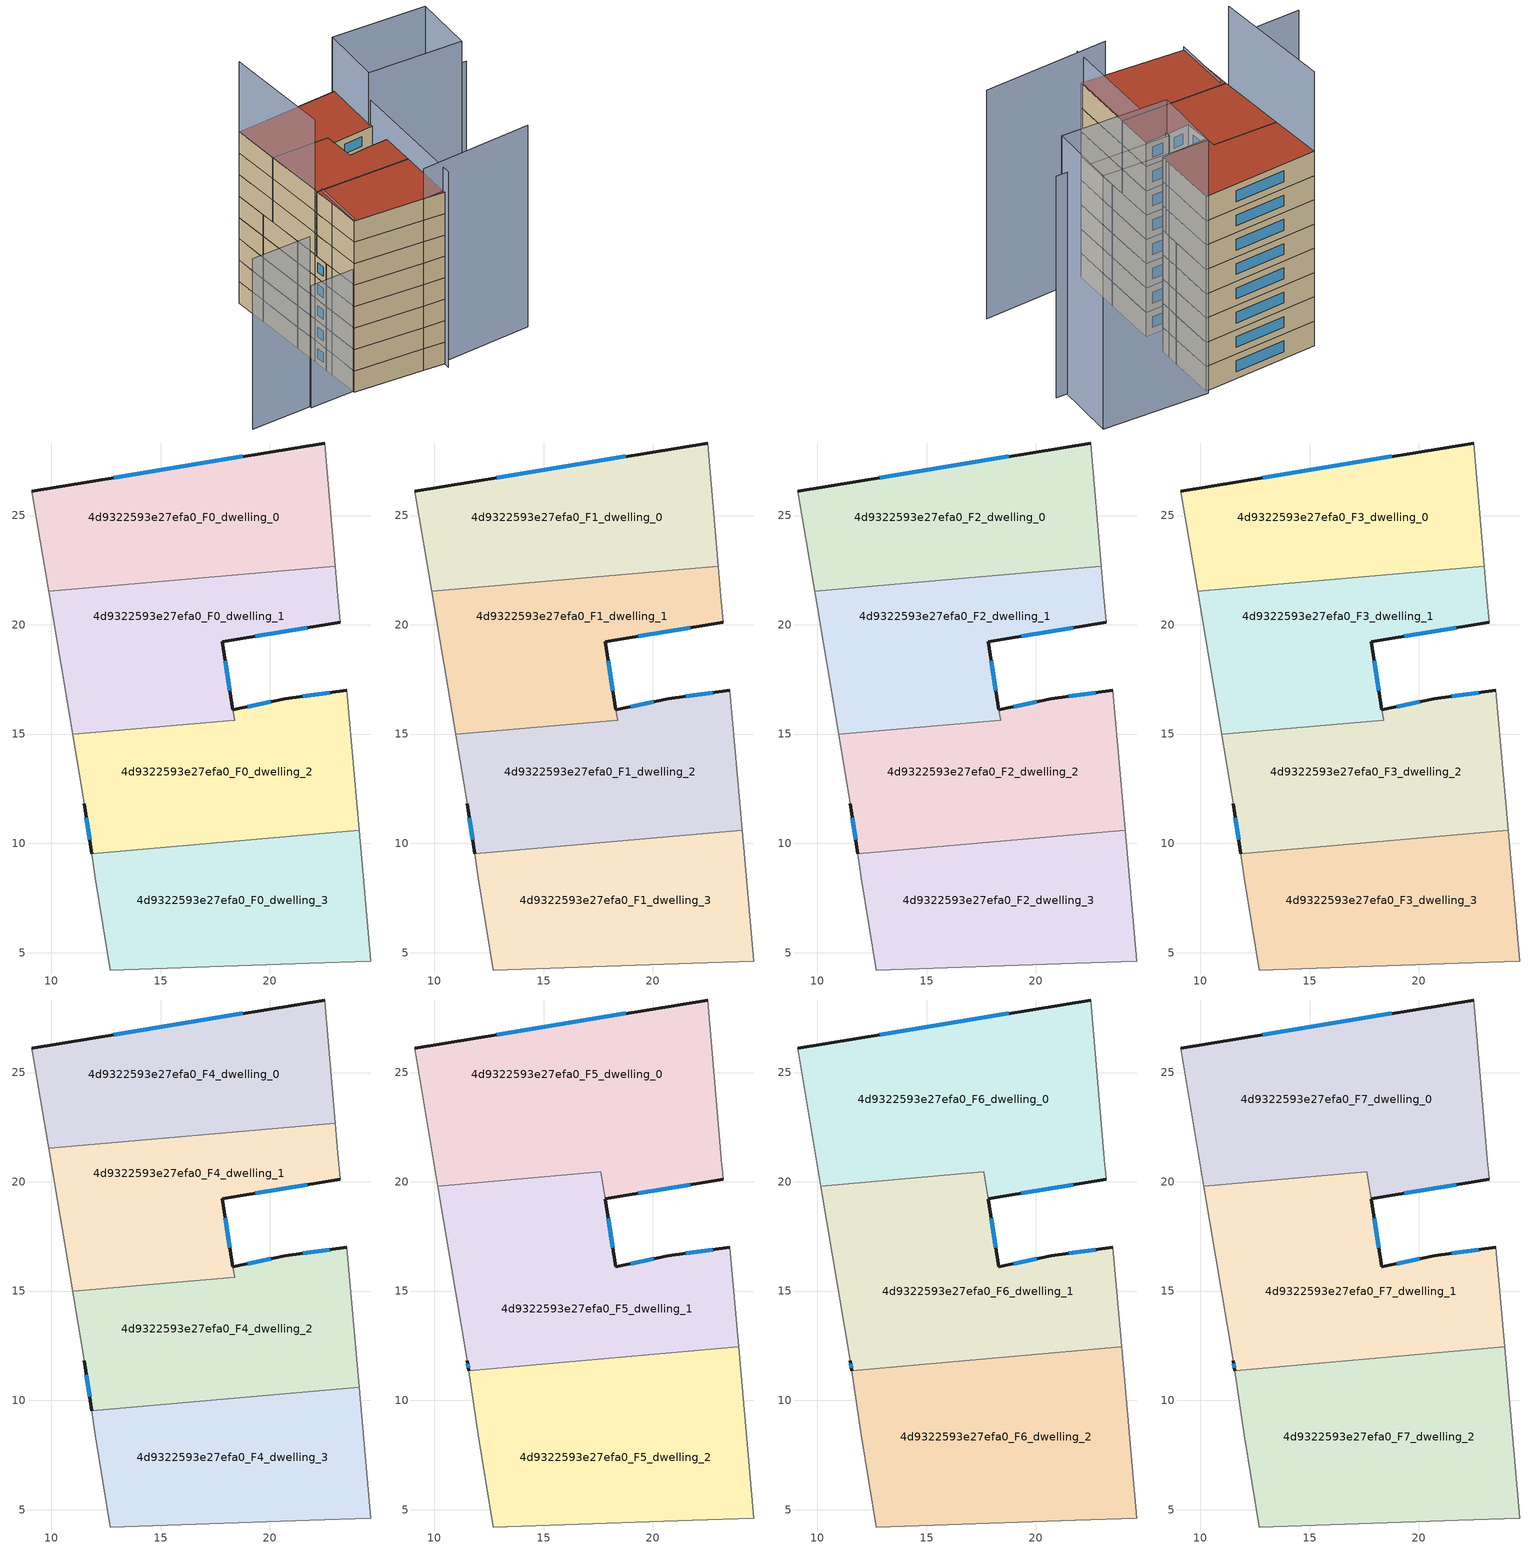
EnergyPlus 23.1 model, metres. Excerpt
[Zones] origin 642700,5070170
4d9322593e27efa0_F0_dwelling_0
 floor ground (EU_floor_Construction): 22.52,28.32 23,22.69 9.88,21.53 9.11,26.12 z0
 wall outside (EU_wall_Construction): 22.52,28.32 9.11,26.12 z0:3
 wall adiabatic (EU_wall_Construction): 9.11,26.12 9.88,21.53 / 23,22.69 22.52,28.32 z0:3
 wall to 4d9322593e27efa0_F0_dwelling_1 (EU_wall_Construction): 9.88,21.53 23,22.69 z0:3
 window (EU_Window_Construction): 18.76,27.7 12.87,26.74 z0.84:2.16
4d9322593e27efa0_F0_dwelling_1
 floor ground (EU_floor_Construction): 23,22.69 23.12,21.31 23.22,20.11 17.81,19.21 18.39,15.64 10.97,14.98 9.88,21.53 z0
 wall outside (EU_wall_Construction): 18.31,16.12 17.81,19.21 23.22,20.11 z0:3
 wall adiabatic (EU_wall_Construction): 9.88,21.53 10.97,14.98 / 23.22,20.11 23.12,21.31 23,22.69 z0:3
 wall to 4d9322593e27efa0_F0_dwelling_2 (EU_wall_Construction): 10.97,14.98 18.39,15.64 18.31,16.11 z0:3
 window (EU_Window_Construction): 19.33,19.46 21.7,19.86 / 18.17,16.98 17.95,18.35 z0.84:2.16
4d9322593e27efa0_F0_dwelling_2
 floor ground (EU_floor_Construction): 23.52,17.01 24.08,10.6 11.84,9.51 11.51,11.81 10.97,14.98 18.39,15.64 18.31,16.11 20.71,16.61 z0
 wall outside (EU_wall_Construction): 23.52,17.01 20.71,16.61 18.31,16.11 / 11.51,11.81 11.84,9.51 z0:3
 wall adiabatic (EU_wall_Construction): 24.08,10.6 23.52,17.01 / 10.97,14.98 11.51,11.81 z0:3
 wall to 4d9322593e27efa0_F0_dwelling_3 (EU_wall_Construction): 11.84,9.51 24.08,10.6 z0:3
 window (EU_Window_Construction): 20.04,16.47 18.99,16.25 / 22.73,16.9 21.5,16.72 / 11.6,11.17 11.75,10.16 z0.84:2.16
4d9322593e27efa0_F0_dwelling_3
 floor ground (EU_floor_Construction): 24.08,10.6 24.61,4.6 21.81,4.5 12.71,4.2 12.01,8.41 11.84,9.51 z0
 wall adiabatic (EU_wall_Construction): 11.84,9.51 12.01,8.41 12.71,4.2 21.81,4.5 24.61,4.6 24.08,10.6 z0:3
4d9322593e27efa0_F1_dwelling_0
 floor to 4d9322593e27efa0_F0_dwelling_0 (EU_floor_Construction): 22.52,28.32 23,22.69 9.88,21.53 9.11,26.12 z3
 wall outside (EU_wall_Construction): 22.52,28.32 9.11,26.12 z3:6
 wall adiabatic (EU_wall_Construction): 9.11,26.12 9.88,21.53 / 23,22.69 22.52,28.32 z3:6
 wall to 4d9322593e27efa0_F1_dwelling_1 (EU_wall_Construction): 9.88,21.53 23,22.69 z3:6
 window (EU_Window_Construction): 18.76,27.7 12.87,26.74 z3.84:5.16
4d9322593e27efa0_F1_dwelling_1
 floor to 4d9322593e27efa0_F0_dwelling_1 (EU_floor_Construction): 23,22.69 23.12,21.31 23.22,20.11 17.81,19.21 18.39,15.64 10.97,14.98 9.88,21.53 z3
 wall outside (EU_wall_Construction): 18.31,16.12 17.81,19.21 23.22,20.11 z3:6
 wall adiabatic (EU_wall_Construction): 9.88,21.53 10.97,14.98 / 23.22,20.11 23.12,21.31 23,22.69 z3:6
 wall to 4d9322593e27efa0_F1_dwelling_2 (EU_wall_Construction): 10.97,14.98 18.39,15.64 18.31,16.11 z3:6
 window (EU_Window_Construction): 19.33,19.46 21.7,19.86 / 18.17,16.98 17.95,18.35 z3.84:5.16
4d9322593e27efa0_F1_dwelling_2
 floor to 4d9322593e27efa0_F0_dwelling_2 (EU_floor_Construction): 23.52,17.01 24.08,10.6 11.84,9.51 11.51,11.81 10.97,14.98 18.38,15.64 18.31,16.11 20.71,16.61 z3
 wall outside (EU_wall_Construction): 23.52,17.01 20.71,16.61 18.31,16.11 / 11.51,11.81 11.84,9.51 z3:6
 wall adiabatic (EU_wall_Construction): 24.08,10.6 23.52,17.01 / 10.97,14.98 11.51,11.81 z3:6
 wall to 4d9322593e27efa0_F1_dwelling_3 (EU_wall_Construction): 11.84,9.51 24.08,10.6 z3:6
 window (EU_Window_Construction): 20.04,16.47 18.99,16.25 / 22.73,16.9 21.5,16.72 / 11.6,11.17 11.75,10.16 z3.84:5.16
4d9322593e27efa0_F1_dwelling_3
 floor to 4d9322593e27efa0_F0_dwelling_3 (EU_floor_Construction): 24.08,10.6 24.61,4.6 21.81,4.5 12.71,4.2 12.01,8.41 11.84,9.51 z3
 wall adiabatic (EU_wall_Construction): 11.84,9.51 12.01,8.41 12.71,4.2 21.81,4.5 24.61,4.6 24.08,10.6 z3:6
4d9322593e27efa0_F2_dwelling_0
 floor to 4d9322593e27efa0_F1_dwelling_0 (EU_floor_Construction): 22.52,28.32 23,22.69 9.88,21.53 9.11,26.12 z6
 wall outside (EU_wall_Construction): 22.52,28.32 9.11,26.12 z6:9
 wall adiabatic (EU_wall_Construction): 9.11,26.12 9.88,21.53 / 23,22.69 22.52,28.32 z6:9
 wall to 4d9322593e27efa0_F2_dwelling_1 (EU_wall_Construction): 9.88,21.53 23,22.69 z6:9
 window (EU_Window_Construction): 18.76,27.7 12.87,26.74 z6.84:8.16
4d9322593e27efa0_F2_dwelling_1
 floor to 4d9322593e27efa0_F1_dwelling_1 (EU_floor_Construction): 23,22.69 23.12,21.31 23.22,20.11 17.81,19.21 18.39,15.64 10.97,14.98 9.88,21.53 z6
 wall outside (EU_wall_Construction): 18.31,16.12 17.81,19.21 23.22,20.11 z6:9
 wall adiabatic (EU_wall_Construction): 9.88,21.53 10.97,14.98 / 23.22,20.11 23.12,21.31 23,22.69 z6:9
 wall to 4d9322593e27efa0_F2_dwelling_2 (EU_wall_Construction): 10.97,14.98 18.39,15.64 18.31,16.11 z6:9
 window (EU_Window_Construction): 19.33,19.46 21.7,19.86 / 18.17,16.98 17.95,18.35 z6.84:8.16
4d9322593e27efa0_F2_dwelling_2
 floor to 4d9322593e27efa0_F1_dwelling_2 (EU_floor_Construction): 23.52,17.01 24.08,10.6 11.84,9.51 11.51,11.81 10.97,14.98 18.38,15.64 18.31,16.11 20.71,16.61 z6
 wall outside (EU_wall_Construction): 23.52,17.01 20.71,16.61 18.31,16.11 / 11.51,11.81 11.84,9.51 z6:9
 wall adiabatic (EU_wall_Construction): 24.08,10.6 23.52,17.01 / 10.97,14.98 11.51,11.81 z6:9
 wall to 4d9322593e27efa0_F2_dwelling_3 (EU_wall_Construction): 11.84,9.51 24.08,10.6 z6:9
 window (EU_Window_Construction): 20.04,16.47 18.99,16.25 / 22.73,16.9 21.5,16.72 / 11.6,11.17 11.75,10.16 z6.84:8.16
4d9322593e27efa0_F2_dwelling_3
 floor to 4d9322593e27efa0_F1_dwelling_3 (EU_floor_Construction): 24.08,10.6 24.61,4.6 21.81,4.5 12.71,4.2 12.01,8.41 11.84,9.51 z6
 wall adiabatic (EU_wall_Construction): 11.84,9.51 12.01,8.41 12.71,4.2 21.81,4.5 24.61,4.6 24.08,10.6 z6:9
4d9322593e27efa0_F3_dwelling_0
 floor to 4d9322593e27efa0_F2_dwelling_0 (EU_floor_Construction): 22.52,28.32 23,22.69 9.88,21.53 9.11,26.12 z9
 wall outside (EU_wall_Construction): 22.52,28.32 9.11,26.12 z9:12
 wall adiabatic (EU_wall_Construction): 9.11,26.12 9.88,21.53 / 23,22.69 22.52,28.32 z9:12
 wall to 4d9322593e27efa0_F3_dwelling_1 (EU_wall_Construction): 9.88,21.53 23,22.69 z9:12
 window (EU_Window_Construction): 18.76,27.7 12.87,26.74 z9.84:11.16
4d9322593e27efa0_F3_dwelling_1
 floor to 4d9322593e27efa0_F2_dwelling_1 (EU_floor_Construction): 23,22.69 23.12,21.31 23.22,20.11 17.81,19.21 18.39,15.64 10.97,14.98 9.88,21.53 z9
 wall outside (EU_wall_Construction): 18.31,16.12 17.81,19.21 23.22,20.11 z9:12
 wall adiabatic (EU_wall_Construction): 9.88,21.53 10.97,14.98 / 23.22,20.11 23.12,21.31 23,22.69 z9:12
 wall to 4d9322593e27efa0_F3_dwelling_2 (EU_wall_Construction): 10.97,14.98 18.39,15.64 18.31,16.11 z9:12
 window (EU_Window_Construction): 19.33,19.46 21.7,19.86 / 18.17,16.98 17.95,18.35 z9.84:11.16
4d9322593e27efa0_F3_dwelling_2
 floor to 4d9322593e27efa0_F2_dwelling_2 (EU_floor_Construction): 23.52,17.01 24.08,10.6 11.84,9.51 11.51,11.81 10.97,14.98 18.38,15.64 18.31,16.11 20.71,16.61 z9
 wall outside (EU_wall_Construction): 23.52,17.01 20.71,16.61 18.31,16.11 / 11.51,11.81 11.84,9.51 z9:12
 wall adiabatic (EU_wall_Construction): 24.08,10.6 23.52,17.01 / 10.97,14.98 11.51,11.81 z9:12
 wall to 4d9322593e27efa0_F3_dwelling_3 (EU_wall_Construction): 11.84,9.51 24.08,10.6 z9:12
 window (EU_Window_Construction): 20.04,16.47 18.99,16.25 / 22.73,16.9 21.5,16.72 / 11.6,11.17 11.75,10.16 z9.84:11.16
4d9322593e27efa0_F3_dwelling_3
 floor to 4d9322593e27efa0_F2_dwelling_3 (EU_floor_Construction): 24.08,10.6 24.61,4.6 21.81,4.5 12.71,4.2 12.01,8.41 11.84,9.51 z9
 wall adiabatic (EU_wall_Construction): 11.84,9.51 12.01,8.41 12.71,4.2 21.81,4.5 24.61,4.6 24.08,10.6 z9:12
4d9322593e27efa0_F4_dwelling_0
 floor to 4d9322593e27efa0_F3_dwelling_0 (EU_floor_Construction): 22.52,28.32 23,22.69 9.88,21.53 9.11,26.12 z12
 wall outside (EU_wall_Construction): 22.52,28.32 9.11,26.12 z12:15
 wall adiabatic (EU_wall_Construction): 9.11,26.12 9.88,21.53 / 23,22.69 22.52,28.32 z12:15
 wall to 4d9322593e27efa0_F4_dwelling_1 (EU_wall_Construction): 9.88,21.53 23,22.69 z12:15
 window (EU_Window_Construction): 18.76,27.7 12.87,26.74 z12.84:14.16
4d9322593e27efa0_F4_dwelling_1
 floor to 4d9322593e27efa0_F3_dwelling_1 (EU_floor_Construction): 23,22.69 23.12,21.31 23.22,20.11 17.81,19.21 18.39,15.64 10.97,14.98 9.88,21.53 z12
 wall outside (EU_wall_Construction): 18.31,16.12 17.81,19.21 23.22,20.11 z12:15
 wall adiabatic (EU_wall_Construction): 9.88,21.53 10.97,14.98 / 23.22,20.11 23.12,21.31 23,22.69 z12:15
 wall to 4d9322593e27efa0_F4_dwelling_2 (EU_wall_Construction): 10.97,14.98 18.39,15.64 18.31,16.11 z12:15
 window (EU_Window_Construction): 19.33,19.46 21.7,19.86 / 18.17,16.98 17.95,18.35 z12.84:14.16
4d9322593e27efa0_F4_dwelling_2
 floor to 4d9322593e27efa0_F3_dwelling_2 (EU_floor_Construction): 23.52,17.01 24.08,10.6 11.84,9.51 11.51,11.81 10.97,14.98 18.38,15.64 18.31,16.11 20.71,16.61 z12
 wall outside (EU_wall_Construction): 23.52,17.01 20.71,16.61 18.31,16.11 / 11.51,11.81 11.84,9.51 z12:15
 wall adiabatic (EU_wall_Construction): 24.08,10.6 23.52,17.01 / 10.97,14.98 11.51,11.81 z12:15
 wall to 4d9322593e27efa0_F4_dwelling_3 (EU_wall_Construction): 11.84,9.51 24.08,10.6 z12:15
 window (EU_Window_Construction): 20.04,16.47 18.99,16.25 / 22.73,16.9 21.5,16.72 / 11.6,11.17 11.75,10.16 z12.84:14.16
4d9322593e27efa0_F4_dwelling_3
 floor to 4d9322593e27efa0_F3_dwelling_3 (EU_floor_Construction): 24.08,10.6 24.61,4.6 21.81,4.5 12.71,4.2 12.01,8.41 11.84,9.51 z12
 wall adiabatic (EU_wall_Construction): 11.84,9.51 12.01,8.41 12.71,4.2 21.81,4.5 24.61,4.6 24.08,10.6 z12:15
4d9322593e27efa0_F5_dwelling_0
 floor to 4d9322593e27efa0_F4_dwelling_0 (EU_floor_Construction): 22.52,28.32 23,22.69 9.88,21.53 9.11,26.12 z15
 floor to 4d9322593e27efa0_F4_dwelling_1 (EU_floor_Construction): 23,22.69 23.12,21.31 23.17,20.67 23.17,20.63 23.22,20.11 17.81,19.21 17.61,20.45 10.17,19.8 9.88,21.53 z15
 wall outside (EU_wall_Construction): 22.52,28.32 9.11,26.12 / 17.81,19.21 23.22,20.11 z15:18
 wall adiabatic (EU_wall_Construction): 9.11,26.12 10.17,19.8 / 23.22,20.11 23.18,20.63 23.17,20.76 23.12,21.31 22.52,28.32 z15:18
 wall to 4d9322593e27efa0_F5_dwelling_1 (EU_wall_Construction): 10.17,19.8 17.61,20.45 17.81,19.21 z15:18
 window (EU_Window_Construction): 18.76,27.7 12.87,26.74 / 19.33,19.46 21.7,19.86 z15.84:17.16
4d9322593e27efa0_F5_dwelling_1
 floor to 4d9322593e27efa0_F4_dwelling_1 (EU_floor_Construction): 17.61,20.45 18.39,15.64 10.98,14.98 10.17,19.8 z15
 floor to 4d9322593e27efa0_F4_dwelling_2 (EU_floor_Construction): 23.52,17.01 23.92,12.45 11.57,11.36 11.51,11.81 10.98,14.98 18.39,15.64 18.31,16.11 20.71,16.61 z15
 wall outside (EU_wall_Construction): 11.51,11.81 11.57,11.36 / 23.52,17.01 20.71,16.61 18.31,16.11 17.81,19.21 z15:18
 wall adiabatic (EU_wall_Construction): 10.17,19.8 11.51,11.81 / 23.92,12.45 23.52,17.01 z15:18
 wall to 4d9322593e27efa0_F5_dwelling_2 (EU_wall_Construction): 11.57,11.36 23.92,12.45 z15:18
 window (EU_Window_Construction): 11.53,11.68 11.55,11.49 / 18.17,16.98 17.95,18.34 / 20.04,16.47 18.99,16.25 / 22.73,16.9 21.5,16.72 z15.84:17.16
4d9322593e27efa0_F5_dwelling_2
 floor to 4d9322593e27efa0_F4_dwelling_2 (EU_floor_Construction): 23.92,12.45 24.08,10.6 11.84,9.52 11.57,11.36 z15
 floor to 4d9322593e27efa0_F4_dwelling_3 (EU_floor_Construction): 24.08,10.6 24.61,4.6 21.81,4.5 12.71,4.2 12.01,8.41 11.84,9.52 z15
 wall adiabatic (EU_wall_Construction): 11.57,11.36 12.01,8.41 12.71,4.2 21.81,4.5 24.61,4.6 23.92,12.45 z15:18
4d9322593e27efa0_F6_dwelling_0
 floor to 4d9322593e27efa0_F5_dwelling_0 (EU_floor_Construction): 22.52,28.32 23.12,21.31 23.17,20.76 23.17,20.63 23.22,20.11 17.81,19.21 17.61,20.45 10.17,19.8 9.11,26.12 z18
 wall outside (EU_wall_Construction): 22.52,28.32 9.11,26.12 / 17.81,19.21 23.22,20.11 z18:21
 wall adiabatic (EU_wall_Construction): 9.11,26.12 10.17,19.8 / 23.22,20.11 23.18,20.63 23.17,20.76 23.12,21.31 22.52,28.32 z18:21
 wall to 4d9322593e27efa0_F6_dwelling_1 (EU_wall_Construction): 10.17,19.8 17.61,20.45 17.81,19.21 z18:21
 window (EU_Window_Construction): 18.76,27.7 12.87,26.74 / 19.33,19.46 21.7,19.86 z18.84:20.16
4d9322593e27efa0_F6_dwelling_1
 floor to 4d9322593e27efa0_F5_dwelling_1 (EU_floor_Construction): 23.52,17.01 23.92,12.45 11.57,11.36 11.51,11.81 10.17,19.8 17.61,20.45 18.31,16.11 20.71,16.61 z18
 wall outside (EU_wall_Construction): 11.51,11.81 11.57,11.36 / 23.52,17.01 20.71,16.61 18.31,16.11 17.81,19.21 z18:21
 wall adiabatic (EU_wall_Construction): 10.17,19.8 11.51,11.81 / 23.92,12.45 23.52,17.01 z18:21
 wall to 4d9322593e27efa0_F6_dwelling_2 (EU_wall_Construction): 11.57,11.36 23.92,12.45 z18:21
 window (EU_Window_Construction): 11.53,11.68 11.55,11.49 / 18.17,16.98 17.95,18.34 / 20.04,16.47 18.99,16.25 / 22.73,16.9 21.5,16.72 z18.84:20.16
4d9322593e27efa0_F6_dwelling_2
 floor to 4d9322593e27efa0_F5_dwelling_2 (EU_floor_Construction): 23.92,12.45 24.61,4.6 21.81,4.5 12.71,4.2 12.01,8.41 11.57,11.36 z18
 wall adiabatic (EU_wall_Construction): 11.57,11.36 12.01,8.41 12.71,4.2 21.81,4.5 24.61,4.6 23.92,12.45 z18:21
4d9322593e27efa0_F7_dwelling_0
 floor to 4d9322593e27efa0_F6_dwelling_0 (EU_floor_Construction): 22.52,28.32 23.12,21.31 23.17,20.76 23.17,20.63 23.22,20.11 17.81,19.21 17.61,20.45 10.17,19.8 9.11,26.12 z21
 wall outside (EU_wall_Construction): 22.52,28.32 9.11,26.12 / 17.81,19.21 23.22,20.11 z21:24
 wall adiabatic (EU_wall_Construction): 9.11,26.12 10.17,19.8 / 23.22,20.11 23.18,20.63 23.17,20.76 23.12,21.31 22.52,28.32 z21:24
 wall to 4d9322593e27efa0_F7_dwelling_1 (EU_wall_Construction): 10.17,19.8 17.61,20.45 17.81,19.21 z21:24
 window (EU_Window_Construction): 18.76,27.7 12.87,26.74 / 19.33,19.46 21.7,19.86 z21.84:23.16
 roof outside (EU_roof_Construction): 23.22,20.11 23.18,20.63 23.17,20.76 23.12,21.31 22.52,28.32 9.11,26.12 10.17,19.8 17.61,20.45 17.81,19.21 z24
4d9322593e27efa0_F7_dwelling_1
 floor to 4d9322593e27efa0_F6_dwelling_1 (EU_floor_Construction): 23.52,17.01 23.92,12.45 11.57,11.36 11.51,11.81 10.17,19.8 17.61,20.45 18.31,16.11 20.71,16.61 z21
 wall outside (EU_wall_Construction): 11.51,11.81 11.57,11.36 / 23.52,17.01 20.71,16.61 18.31,16.11 17.81,19.21 z21:24
 wall adiabatic (EU_wall_Construction): 10.17,19.8 11.51,11.81 / 23.92,12.45 23.52,17.01 z21:24
 wall to 4d9322593e27efa0_F7_dwelling_2 (EU_wall_Construction): 11.57,11.36 23.92,12.45 z21:24
 window (EU_Window_Construction): 11.53,11.68 11.55,11.49 / 18.17,16.98 17.95,18.34 / 20.04,16.47 18.99,16.25 / 22.73,16.9 21.5,16.72 z21.84:23.16
 roof outside (EU_roof_Construction): 23.92,12.45 23.52,17.01 20.71,16.61 18.31,16.11 17.61,20.45 10.17,19.8 11.51,11.81 11.57,11.36 z24
4d9322593e27efa0_F7_dwelling_2
 floor to 4d9322593e27efa0_F6_dwelling_2 (EU_floor_Construction): 23.92,12.45 24.61,4.6 21.81,4.5 12.71,4.2 12.01,8.41 11.57,11.36 z21
 wall adiabatic (EU_wall_Construction): 11.57,11.36 12.01,8.41 12.71,4.2 21.81,4.5 24.61,4.6 23.92,12.45 z21:24
 roof outside (EU_roof_Construction): 24.61,4.6 23.92,12.45 11.57,11.36 12.01,8.41 12.71,4.2 21.81,4.5 z24
shading: 21.81,4.5 36.42,6.81 z0:28.2; -1,3.01 6.86,4.01 z0:23.8; 6.9,3.71 22.08,5.63 z0:17.1; 12.1,11.11 12.71,4.2 z0:24.4; 24.61,3.76 23.12,21.31 / 23.12,21.31 36.53,22.46 z0:27.4; 9.11,26.12 11.51,11.81 z0:33.8; 34.83,29.52 35.33,21.31 / 35.33,21.31 22.99,20.56 / 22.99,20.56 22.49,28.77 / 22.49,28.77 34.83,29.52 z0:31.3
[Building]
EU S2 Campaign: North Axis=0; Terrain=City; Solar Distribution=FullExterior
[Site:Location]
Lyon-Bron: Latitude=45.75; Longitude=5; Time Zone=1; Elevation=198
[SizingPeriod:WeatherFileDays]
AnnualSizingPeriod: Begin Month=1; Begin Day of Month=1; End Month=12; End Day of Month=31; Day of Week for Start Day=Monday; Use Weather File Daylight Saving Period=No; Use Weather File Rain and Snow Indicators=No
[MATERIAL]
EU_InternalMass_Material: Roughness=MediumRough; Thickness=0.1; Conductivity=1; Density=1800; Specific Heat=900; Thermal Absorptance=0.9; Solar Absorptance=0.7; Visible Absorptance=0.7
[MATERIAL:NOMASS] Roughness=MediumRough; Thermal Absorptance=0.9; Solar Absorptance=0.7; Visible Absorptance=0.7
Name | Thermal Resistance
EU_wall_NoMass | 0.776494
EU_roof_NoMass | 0.486893
EU_floor_NoMass | 0.421597
[WINDOWMATERIAL:SIMPLEGLAZINGSYSTEM]
EU_Window_SimpleGlazing: UFactor=4.24961; Solar Heat Gain Coefficient=0.83; Visible Transmittance=0.83
[CONSTRUCTION]
EU_wall_Construction: EU_wall_NoMass
EU_roof_Construction: EU_roof_NoMass
EU_floor_Construction: EU_floor_NoMass
EU_InternalMass_Construction: EU_InternalMass_Material
EU_Window_Construction: EU_Window_SimpleGlazing
[ZONE] Type=1; Multiplier=1; Ceiling Height=autocalculate; Floor Area=autocalculate; Part of Total Floor Area=Yes
Name | Volume
4d9322593e27efa0_F0_dwelling_0; 4d9322593e27efa0_F1_dwelling_0; 4d9322593e27efa0_F2_dwelling_0; 4d9322593e27efa0_F3_dwelling_0; 4d9322593e27efa0_F4_dwelling_0 | 206.574
4d9322593e27efa0_F5_dwelling_0 | 292.709
4d9322593e27efa0_F6_dwelling_0; 4d9322593e27efa0_F7_dwelling_0 | 292.718
4d9322593e27efa0_F0_dwelling_1; 4d9322593e27efa0_F1_dwelling_1; 4d9322593e27efa0_F2_dwelling_1; 4d9322593e27efa0_F3_dwelling_1; 4d9322593e27efa0_F4_dwelling_1 | 194.974
4d9322593e27efa0_F5_dwelling_1 | 258.168
4d9322593e27efa0_F6_dwelling_1; 4d9322593e27efa0_F7_dwelling_1 | 258.173
4d9322593e27efa0_F0_dwelling_2; 4d9322593e27efa0_F1_dwelling_2; 4d9322593e27efa0_F2_dwelling_2; 4d9322593e27efa0_F3_dwelling_2; 4d9322593e27efa0_F4_dwelling_2 | 218.226
4d9322593e27efa0_F5_dwelling_2 | 275.462
4d9322593e27efa0_F6_dwelling_2; 4d9322593e27efa0_F7_dwelling_2 | 275.463
4d9322593e27efa0_F0_dwelling_3 | 206.575
4d9322593e27efa0_F1_dwelling_3; 4d9322593e27efa0_F2_dwelling_3; 4d9322593e27efa0_F3_dwelling_3; 4d9322593e27efa0_F4_dwelling_3 | 206.577
[INTERNALMASS] Construction=EU_InternalMass_Construction
Name | Zone or ZoneList | Surface Area
4d9322593e27efa0_F0_dwelling_0_EU_InternalMass | 4d9322593e27efa0_F0_dwelling_0 | 68.8582
4d9322593e27efa0_F0_dwelling_1_EU_InternalMass | 4d9322593e27efa0_F0_dwelling_1 | 64.9937
4d9322593e27efa0_F0_dwelling_2_EU_InternalMass | 4d9322593e27efa0_F0_dwelling_2 | 72.7429
4d9322593e27efa0_F0_dwelling_3_EU_InternalMass | 4d9322593e27efa0_F0_dwelling_3 | 68.8587
4d9322593e27efa0_F1_dwelling_0_EU_InternalMass | 4d9322593e27efa0_F1_dwelling_0 | 68.8582
4d9322593e27efa0_F1_dwelling_1_EU_InternalMass | 4d9322593e27efa0_F1_dwelling_1 | 64.9937
4d9322593e27efa0_F1_dwelling_2_EU_InternalMass | 4d9322593e27efa0_F1_dwelling_2 | 72.7429
4d9322593e27efa0_F1_dwelling_3_EU_InternalMass | 4d9322593e27efa0_F1_dwelling_3 | 68.8587
4d9322593e27efa0_F2_dwelling_0_EU_InternalMass | 4d9322593e27efa0_F2_dwelling_0 | 68.8582
4d9322593e27efa0_F2_dwelling_1_EU_InternalMass | 4d9322593e27efa0_F2_dwelling_1 | 64.9937
4d9322593e27efa0_F2_dwelling_2_EU_InternalMass | 4d9322593e27efa0_F2_dwelling_2 | 72.7429
4d9322593e27efa0_F2_dwelling_3_EU_InternalMass | 4d9322593e27efa0_F2_dwelling_3 | 68.8587
4d9322593e27efa0_F3_dwelling_0_EU_InternalMass | 4d9322593e27efa0_F3_dwelling_0 | 68.8582
4d9322593e27efa0_F3_dwelling_1_EU_InternalMass | 4d9322593e27efa0_F3_dwelling_1 | 64.9937
4d9322593e27efa0_F3_dwelling_2_EU_InternalMass | 4d9322593e27efa0_F3_dwelling_2 | 72.7429
4d9322593e27efa0_F3_dwelling_3_EU_InternalMass | 4d9322593e27efa0_F3_dwelling_3 | 68.8587
4d9322593e27efa0_F4_dwelling_0_EU_InternalMass | 4d9322593e27efa0_F4_dwelling_0 | 68.8582
4d9322593e27efa0_F4_dwelling_1_EU_InternalMass | 4d9322593e27efa0_F4_dwelling_1 | 64.9937
4d9322593e27efa0_F4_dwelling_2_EU_InternalMass | 4d9322593e27efa0_F4_dwelling_2 | 72.7429
4d9322593e27efa0_F4_dwelling_3_EU_InternalMass | 4d9322593e27efa0_F4_dwelling_3 | 68.8587
4d9322593e27efa0_F5_dwelling_0_EU_InternalMass | 4d9322593e27efa0_F5_dwelling_0 | 97.5728
4d9322593e27efa0_F5_dwelling_1_EU_InternalMass | 4d9322593e27efa0_F5_dwelling_1 | 86.0595
4d9322593e27efa0_F5_dwelling_2_EU_InternalMass | 4d9322593e27efa0_F5_dwelling_2 | 91.8206
4d9322593e27efa0_F6_dwelling_0_EU_InternalMass | 4d9322593e27efa0_F6_dwelling_0 | 97.5728
4d9322593e27efa0_F6_dwelling_1_EU_InternalMass | 4d9322593e27efa0_F6_dwelling_1 | 86.0595
4d9322593e27efa0_F6_dwelling_2_EU_InternalMass | 4d9322593e27efa0_F6_dwelling_2 | 91.8206
4d9322593e27efa0_F7_dwelling_0_EU_InternalMass | 4d9322593e27efa0_F7_dwelling_0 | 97.5728
4d9322593e27efa0_F7_dwelling_1_EU_InternalMass | 4d9322593e27efa0_F7_dwelling_1 | 86.0595
4d9322593e27efa0_F7_dwelling_2_EU_InternalMass | 4d9322593e27efa0_F7_dwelling_2 | 91.8206
[OTHEREQUIPMENT] Fuel Type=Electricity; Design Level Calculation Method=Watts/Area; Power per Zone Floor Area=1; Fraction Latent=0; Fraction Radiant=0; Fraction Lost=0; Carbon Dioxide Generation Rate=0; EndUse Subcategory=EU_Step8_InternalGains
Name | Zone or ZoneList or Space or SpaceList | Schedule
EU_Step8_InternalGain_4d9322593e27efa0_F0_dwelling_0_f000 | 4d9322593e27efa0_F0_dwelling_0 | EU_Step8_GainSchedule_4d9322593e27efa0_F0_dwelling_0_f000
EU_Step8_InternalGain_4d9322593e27efa0_F0_dwelling_1_f000 | 4d9322593e27efa0_F0_dwelling_1 | EU_Step8_GainSchedule_4d9322593e27efa0_F0_dwelling_1_f000
EU_Step8_InternalGain_4d9322593e27efa0_F0_dwelling_2_f000 | 4d9322593e27efa0_F0_dwelling_2 | EU_Step8_GainSchedule_4d9322593e27efa0_F0_dwelling_2_f000
EU_Step8_InternalGain_4d9322593e27efa0_F0_dwelling_3_f000 | 4d9322593e27efa0_F0_dwelling_3 | EU_Step8_GainSchedule_4d9322593e27efa0_F0_dwelling_3_f000
EU_Step8_InternalGain_4d9322593e27efa0_F1_dwelling_0_f000 | 4d9322593e27efa0_F1_dwelling_0 | EU_Step8_GainSchedule_4d9322593e27efa0_F1_dwelling_0_f000
EU_Step8_InternalGain_4d9322593e27efa0_F1_dwelling_1_f000 | 4d9322593e27efa0_F1_dwelling_1 | EU_Step8_GainSchedule_4d9322593e27efa0_F1_dwelling_1_f000
EU_Step8_InternalGain_4d9322593e27efa0_F1_dwelling_2_f000 | 4d9322593e27efa0_F1_dwelling_2 | EU_Step8_GainSchedule_4d9322593e27efa0_F1_dwelling_2_f000
EU_Step8_InternalGain_4d9322593e27efa0_F1_dwelling_3_f000 | 4d9322593e27efa0_F1_dwelling_3 | EU_Step8_GainSchedule_4d9322593e27efa0_F1_dwelling_3_f000
EU_Step8_InternalGain_4d9322593e27efa0_F2_dwelling_0_f000 | 4d9322593e27efa0_F2_dwelling_0 | EU_Step8_GainSchedule_4d9322593e27efa0_F2_dwelling_0_f000
EU_Step8_InternalGain_4d9322593e27efa0_F2_dwelling_1_f000 | 4d9322593e27efa0_F2_dwelling_1 | EU_Step8_GainSchedule_4d9322593e27efa0_F2_dwelling_1_f000
EU_Step8_InternalGain_4d9322593e27efa0_F2_dwelling_2_f000 | 4d9322593e27efa0_F2_dwelling_2 | EU_Step8_GainSchedule_4d9322593e27efa0_F2_dwelling_2_f000
EU_Step8_InternalGain_4d9322593e27efa0_F2_dwelling_3_f000 | 4d9322593e27efa0_F2_dwelling_3 | EU_Step8_GainSchedule_4d9322593e27efa0_F2_dwelling_3_f000
EU_Step8_InternalGain_4d9322593e27efa0_F3_dwelling_0_f000 | 4d9322593e27efa0_F3_dwelling_0 | EU_Step8_GainSchedule_4d9322593e27efa0_F3_dwelling_0_f000
EU_Step8_InternalGain_4d9322593e27efa0_F3_dwelling_1_f000 | 4d9322593e27efa0_F3_dwelling_1 | EU_Step8_GainSchedule_4d9322593e27efa0_F3_dwelling_1_f000
EU_Step8_InternalGain_4d9322593e27efa0_F3_dwelling_2_f000 | 4d9322593e27efa0_F3_dwelling_2 | EU_Step8_GainSchedule_4d9322593e27efa0_F3_dwelling_2_f000
EU_Step8_InternalGain_4d9322593e27efa0_F3_dwelling_3_f000 | 4d9322593e27efa0_F3_dwelling_3 | EU_Step8_GainSchedule_4d9322593e27efa0_F3_dwelling_3_f000
EU_Step8_InternalGain_4d9322593e27efa0_F4_dwelling_0_f000 | 4d9322593e27efa0_F4_dwelling_0 | EU_Step8_GainSchedule_4d9322593e27efa0_F4_dwelling_0_f000
EU_Step8_InternalGain_4d9322593e27efa0_F4_dwelling_1_f000 | 4d9322593e27efa0_F4_dwelling_1 | EU_Step8_GainSchedule_4d9322593e27efa0_F4_dwelling_1_f000
EU_Step8_InternalGain_4d9322593e27efa0_F4_dwelling_2_f000 | 4d9322593e27efa0_F4_dwelling_2 | EU_Step8_GainSchedule_4d9322593e27efa0_F4_dwelling_2_f000
EU_Step8_InternalGain_4d9322593e27efa0_F4_dwelling_3_f000 | 4d9322593e27efa0_F4_dwelling_3 | EU_Step8_GainSchedule_4d9322593e27efa0_F4_dwelling_3_f000
EU_Step8_InternalGain_4d9322593e27efa0_F5_dwelling_0_f000 | 4d9322593e27efa0_F5_dwelling_0 | EU_Step8_GainSchedule_4d9322593e27efa0_F5_dwelling_0_f000
EU_Step8_InternalGain_4d9322593e27efa0_F5_dwelling_1_f000 | 4d9322593e27efa0_F5_dwelling_1 | EU_Step8_GainSchedule_4d9322593e27efa0_F5_dwelling_1_f000
EU_Step8_InternalGain_4d9322593e27efa0_F5_dwelling_2_f000 | 4d9322593e27efa0_F5_dwelling_2 | EU_Step8_GainSchedule_4d9322593e27efa0_F5_dwelling_2_f000
EU_Step8_InternalGain_4d9322593e27efa0_F6_dwelling_0_f000 | 4d9322593e27efa0_F6_dwelling_0 | EU_Step8_GainSchedule_4d9322593e27efa0_F6_dwelling_0_f000
EU_Step8_InternalGain_4d9322593e27efa0_F6_dwelling_1_f000 | 4d9322593e27efa0_F6_dwelling_1 | EU_Step8_GainSchedule_4d9322593e27efa0_F6_dwelling_1_f000
EU_Step8_InternalGain_4d9322593e27efa0_F6_dwelling_2_f000 | 4d9322593e27efa0_F6_dwelling_2 | EU_Step8_GainSchedule_4d9322593e27efa0_F6_dwelling_2_f000
EU_Step8_InternalGain_4d9322593e27efa0_F7_dwelling_0_f000 | 4d9322593e27efa0_F7_dwelling_0 | EU_Step8_GainSchedule_4d9322593e27efa0_F7_dwelling_0_f000
EU_Step8_InternalGain_4d9322593e27efa0_F7_dwelling_1_f000 | 4d9322593e27efa0_F7_dwelling_1 | EU_Step8_GainSchedule_4d9322593e27efa0_F7_dwelling_1_f000
EU_Step8_InternalGain_4d9322593e27efa0_F7_dwelling_2_f000 | 4d9322593e27efa0_F7_dwelling_2 | EU_Step8_GainSchedule_4d9322593e27efa0_F7_dwelling_2_f000
[ZONEVENTILATION:DESIGNFLOWRATE] Schedule=EU_AlwaysOn; Design Flow Rate Calculation Method=AirChanges/Hour; Air Changes per Hour=0.693814; Ventilation Type=Natural; Fan Pressure Rise=0; Fan Total Efficiency=1; Constant Term Coefficient=1; Temperature Term Coefficient=0; Velocity Term Coefficient=0; Velocity Squared Term Coefficient=0; Minimum Indoor Temperature=-100; Maximum Indoor Temperature=100; Delta Temperature=-100; Minimum Outdoor Temperature=-100; Maximum Outdoor Temperature=100; Maximum Wind Speed=40
Name | Zone or ZoneList or Space or SpaceList
EU_ConstantAir_4d9322593e27efa0_F0_dwelling_0 | 4d9322593e27efa0_F0_dwelling_0
EU_ConstantAir_4d9322593e27efa0_F0_dwelling_1 | 4d9322593e27efa0_F0_dwelling_1
EU_ConstantAir_4d9322593e27efa0_F0_dwelling_2 | 4d9322593e27efa0_F0_dwelling_2
EU_ConstantAir_4d9322593e27efa0_F0_dwelling_3 | 4d9322593e27efa0_F0_dwelling_3
EU_ConstantAir_4d9322593e27efa0_F1_dwelling_0 | 4d9322593e27efa0_F1_dwelling_0
EU_ConstantAir_4d9322593e27efa0_F1_dwelling_1 | 4d9322593e27efa0_F1_dwelling_1
EU_ConstantAir_4d9322593e27efa0_F1_dwelling_2 | 4d9322593e27efa0_F1_dwelling_2
EU_ConstantAir_4d9322593e27efa0_F1_dwelling_3 | 4d9322593e27efa0_F1_dwelling_3
EU_ConstantAir_4d9322593e27efa0_F2_dwelling_0 | 4d9322593e27efa0_F2_dwelling_0
EU_ConstantAir_4d9322593e27efa0_F2_dwelling_1 | 4d9322593e27efa0_F2_dwelling_1
EU_ConstantAir_4d9322593e27efa0_F2_dwelling_2 | 4d9322593e27efa0_F2_dwelling_2
EU_ConstantAir_4d9322593e27efa0_F2_dwelling_3 | 4d9322593e27efa0_F2_dwelling_3
EU_ConstantAir_4d9322593e27efa0_F3_dwelling_0 | 4d9322593e27efa0_F3_dwelling_0
EU_ConstantAir_4d9322593e27efa0_F3_dwelling_1 | 4d9322593e27efa0_F3_dwelling_1
EU_ConstantAir_4d9322593e27efa0_F3_dwelling_2 | 4d9322593e27efa0_F3_dwelling_2
EU_ConstantAir_4d9322593e27efa0_F3_dwelling_3 | 4d9322593e27efa0_F3_dwelling_3
EU_ConstantAir_4d9322593e27efa0_F4_dwelling_0 | 4d9322593e27efa0_F4_dwelling_0
EU_ConstantAir_4d9322593e27efa0_F4_dwelling_1 | 4d9322593e27efa0_F4_dwelling_1
EU_ConstantAir_4d9322593e27efa0_F4_dwelling_2 | 4d9322593e27efa0_F4_dwelling_2
EU_ConstantAir_4d9322593e27efa0_F4_dwelling_3 | 4d9322593e27efa0_F4_dwelling_3
EU_ConstantAir_4d9322593e27efa0_F5_dwelling_0 | 4d9322593e27efa0_F5_dwelling_0
EU_ConstantAir_4d9322593e27efa0_F5_dwelling_1 | 4d9322593e27efa0_F5_dwelling_1
EU_ConstantAir_4d9322593e27efa0_F5_dwelling_2 | 4d9322593e27efa0_F5_dwelling_2
EU_ConstantAir_4d9322593e27efa0_F6_dwelling_0 | 4d9322593e27efa0_F6_dwelling_0
EU_ConstantAir_4d9322593e27efa0_F6_dwelling_1 | 4d9322593e27efa0_F6_dwelling_1
EU_ConstantAir_4d9322593e27efa0_F6_dwelling_2 | 4d9322593e27efa0_F6_dwelling_2
EU_ConstantAir_4d9322593e27efa0_F7_dwelling_0 | 4d9322593e27efa0_F7_dwelling_0
EU_ConstantAir_4d9322593e27efa0_F7_dwelling_1 | 4d9322593e27efa0_F7_dwelling_1
EU_ConstantAir_4d9322593e27efa0_F7_dwelling_2 | 4d9322593e27efa0_F7_dwelling_2
[HVACTEMPLATE:THERMOSTAT] Constant Heating Setpoint=20; Constant Cooling Setpoint=50
EU_HeatOnly_4d9322593e27efa0_F0_dwelling_0; EU_HeatOnly_4d9322593e27efa0_F0_dwelling_1; EU_HeatOnly_4d9322593e27efa0_F0_dwelling_2; EU_HeatOnly_4d9322593e27efa0_F0_dwelling_3; EU_HeatOnly_4d9322593e27efa0_F1_dwelling_0; EU_HeatOnly_4d9322593e27efa0_F1_dwelling_1; EU_HeatOnly_4d9322593e27efa0_F1_dwelling_2; EU_HeatOnly_4d9322593e27efa0_F1_dwelling_3; EU_HeatOnly_4d9322593e27efa0_F2_dwelling_0; EU_HeatOnly_4d9322593e27efa0_F2_dwelling_1; EU_HeatOnly_4d9322593e27efa0_F2_dwelling_2; EU_HeatOnly_4d9322593e27efa0_F2_dwelling_3; EU_HeatOnly_4d9322593e27efa0_F3_dwelling_0; EU_HeatOnly_4d9322593e27efa0_F3_dwelling_1; EU_HeatOnly_4d9322593e27efa0_F3_dwelling_2; EU_HeatOnly_4d9322593e27efa0_F3_dwelling_3; EU_HeatOnly_4d9322593e27efa0_F4_dwelling_0; EU_HeatOnly_4d9322593e27efa0_F4_dwelling_1; EU_HeatOnly_4d9322593e27efa0_F4_dwelling_2; EU_HeatOnly_4d9322593e27efa0_F4_dwelling_3; EU_HeatOnly_4d9322593e27efa0_F5_dwelling_0; EU_HeatOnly_4d9322593e27efa0_F5_dwelling_1; EU_HeatOnly_4d9322593e27efa0_F5_dwelling_2; EU_HeatOnly_4d9322593e27efa0_F6_dwelling_0; EU_HeatOnly_4d9322593e27efa0_F6_dwelling_1; EU_HeatOnly_4d9322593e27efa0_F6_dwelling_2; EU_HeatOnly_4d9322593e27efa0_F7_dwelling_0; EU_HeatOnly_4d9322593e27efa0_F7_dwelling_1; EU_HeatOnly_4d9322593e27efa0_F7_dwelling_2
[HVACTEMPLATE:ZONE:IDEALLOADSAIRSYSTEM] System Availability Schedule=EU_AlwaysOn; Maximum Heating Supply Air Temperature=50; Minimum Cooling Supply Air Temperature=13; Maximum Heating Supply Air Humidity Ratio=0.0156; Minimum Cooling Supply Air Humidity Ratio=0.0077; Heating Limit=NoLimit; Cooling Limit=NoLimit; Heating Availability Schedule=EU_AlwaysOn; Cooling Availability Schedule=EU_CoolingOff; Dehumidification Control Type=ConstantSensibleHeatRatio; Cooling Sensible Heat Ratio=0.7; Dehumidification Setpoint=60; Humidification Control Type=None; Humidification Setpoint=30; Outdoor Air Method=None; Outdoor Air Flow Rate per Person=0.00944; Outdoor Air Flow Rate per Zone Floor Area=0; Outdoor Air Flow Rate per Zone=0; Demand Controlled Ventilation Type=None; Outdoor Air Economizer Type=NoEconomizer; Heat Recovery Type=None; Sensible Heat Recovery Effectiveness=0.7; Latent Heat Recovery Effectiveness=0.65
Name | Template Thermostat
4d9322593e27efa0_F0_dwelling_0 | EU_HeatOnly_4d9322593e27efa0_F0_dwelling_0
4d9322593e27efa0_F0_dwelling_1 | EU_HeatOnly_4d9322593e27efa0_F0_dwelling_1
4d9322593e27efa0_F0_dwelling_2 | EU_HeatOnly_4d9322593e27efa0_F0_dwelling_2
4d9322593e27efa0_F0_dwelling_3 | EU_HeatOnly_4d9322593e27efa0_F0_dwelling_3
4d9322593e27efa0_F1_dwelling_0 | EU_HeatOnly_4d9322593e27efa0_F1_dwelling_0
4d9322593e27efa0_F1_dwelling_1 | EU_HeatOnly_4d9322593e27efa0_F1_dwelling_1
4d9322593e27efa0_F1_dwelling_2 | EU_HeatOnly_4d9322593e27efa0_F1_dwelling_2
4d9322593e27efa0_F1_dwelling_3 | EU_HeatOnly_4d9322593e27efa0_F1_dwelling_3
4d9322593e27efa0_F2_dwelling_0 | EU_HeatOnly_4d9322593e27efa0_F2_dwelling_0
4d9322593e27efa0_F2_dwelling_1 | EU_HeatOnly_4d9322593e27efa0_F2_dwelling_1
4d9322593e27efa0_F2_dwelling_2 | EU_HeatOnly_4d9322593e27efa0_F2_dwelling_2
4d9322593e27efa0_F2_dwelling_3 | EU_HeatOnly_4d9322593e27efa0_F2_dwelling_3
4d9322593e27efa0_F3_dwelling_0 | EU_HeatOnly_4d9322593e27efa0_F3_dwelling_0
4d9322593e27efa0_F3_dwelling_1 | EU_HeatOnly_4d9322593e27efa0_F3_dwelling_1
4d9322593e27efa0_F3_dwelling_2 | EU_HeatOnly_4d9322593e27efa0_F3_dwelling_2
4d9322593e27efa0_F3_dwelling_3 | EU_HeatOnly_4d9322593e27efa0_F3_dwelling_3
4d9322593e27efa0_F4_dwelling_0 | EU_HeatOnly_4d9322593e27efa0_F4_dwelling_0
4d9322593e27efa0_F4_dwelling_1 | EU_HeatOnly_4d9322593e27efa0_F4_dwelling_1
4d9322593e27efa0_F4_dwelling_2 | EU_HeatOnly_4d9322593e27efa0_F4_dwelling_2
4d9322593e27efa0_F4_dwelling_3 | EU_HeatOnly_4d9322593e27efa0_F4_dwelling_3
4d9322593e27efa0_F5_dwelling_0 | EU_HeatOnly_4d9322593e27efa0_F5_dwelling_0
4d9322593e27efa0_F5_dwelling_1 | EU_HeatOnly_4d9322593e27efa0_F5_dwelling_1
4d9322593e27efa0_F5_dwelling_2 | EU_HeatOnly_4d9322593e27efa0_F5_dwelling_2
4d9322593e27efa0_F6_dwelling_0 | EU_HeatOnly_4d9322593e27efa0_F6_dwelling_0
4d9322593e27efa0_F6_dwelling_1 | EU_HeatOnly_4d9322593e27efa0_F6_dwelling_1
4d9322593e27efa0_F6_dwelling_2 | EU_HeatOnly_4d9322593e27efa0_F6_dwelling_2
4d9322593e27efa0_F7_dwelling_0 | EU_HeatOnly_4d9322593e27efa0_F7_dwelling_0
4d9322593e27efa0_F7_dwelling_1 | EU_HeatOnly_4d9322593e27efa0_F7_dwelling_1
4d9322593e27efa0_F7_dwelling_2 | EU_HeatOnly_4d9322593e27efa0_F7_dwelling_2
[SIZING:ZONE] Zone Cooling Design Supply Air Temperature Input Method=SupplyAirTemperature; Zone Cooling Design Supply Air Temperature=13; Zone Heating Design Supply Air Temperature Input Method=SupplyAirTemperature; Zone Heating Design Supply Air Temperature=50; Zone Cooling Design Supply Air Humidity Ratio=0.008; Zone Heating Design Supply Air Humidity Ratio=0.008; Cooling Design Air Flow Method=DesignDay; Cooling Design Air Flow Rate=0; Cooling Minimum Air Flow per Zone Floor Area=0.000762; Cooling Minimum Air Flow=0; Cooling Minimum Air Flow Fraction=0.2; Heating Design Air Flow Method=DesignDay; Heating Design Air Flow Rate=0; Heating Maximum Air Flow per Zone Floor Area=0.002032; Heating Maximum Air Flow=0.141576; Heating Maximum Air Flow Fraction=0.3; Account for Dedicated Outdoor Air System=No; Dedicated Outdoor Air System Control Strategy=NeutralSupplyAir; Dedicated Outdoor Air Low Setpoint Temperature for Design=autosize; Dedicated Outdoor Air High Setpoint Temperature for Design=autosize; Zone Load Sizing Method=Sensible Load Only No Latent Load; Zone Latent Cooling Design Supply Air Humidity Ratio Input Method=HumidityRatioDifference; Zone Cooling Design Supply Air Humidity Ratio Difference=0.005; Zone Latent Heating Design Supply Air Humidity Ratio Input Method=HumidityRatioDifference; Zone Humidification Design Supply Air Humidity Ratio Difference=0.005
4d9322593e27efa0_F0_dwelling_0; 4d9322593e27efa0_F0_dwelling_1; 4d9322593e27efa0_F0_dwelling_2; 4d9322593e27efa0_F0_dwelling_3; 4d9322593e27efa0_F1_dwelling_0; 4d9322593e27efa0_F1_dwelling_1; 4d9322593e27efa0_F1_dwelling_2; 4d9322593e27efa0_F1_dwelling_3; 4d9322593e27efa0_F2_dwelling_0; 4d9322593e27efa0_F2_dwelling_1; 4d9322593e27efa0_F2_dwelling_2; 4d9322593e27efa0_F2_dwelling_3; 4d9322593e27efa0_F3_dwelling_0; 4d9322593e27efa0_F3_dwelling_1; 4d9322593e27efa0_F3_dwelling_2; 4d9322593e27efa0_F3_dwelling_3; 4d9322593e27efa0_F4_dwelling_0; 4d9322593e27efa0_F4_dwelling_1; 4d9322593e27efa0_F4_dwelling_2; 4d9322593e27efa0_F4_dwelling_3; 4d9322593e27efa0_F5_dwelling_0; 4d9322593e27efa0_F5_dwelling_1; 4d9322593e27efa0_F5_dwelling_2; 4d9322593e27efa0_F6_dwelling_0; 4d9322593e27efa0_F6_dwelling_1; 4d9322593e27efa0_F6_dwelling_2; 4d9322593e27efa0_F7_dwelling_0; 4d9322593e27efa0_F7_dwelling_1; 4d9322593e27efa0_F7_dwelling_2
[SCHEDULE:CONSTANT]
Name | Hourly Value
EU_AlwaysOn | 1
EU_CoolingOff | 0
[SCHEDULE:FILE] Column Number=1; Rows to Skip at Top=0; Number of Hours of Data=8760; Column Separator=Comma; Interpolate to Timestep=No; Minutes per Item=60; Adjust Schedule for Daylight Savings=Yes
Name | File
EU_Step8_GainSchedule_4d9322593e27efa0_F0_dwelling_0_f000 | ../../schedules/4d9322593e27efa0/4d9322593e27efa0_F0_dwelling_0_f000_gain.csv
EU_Step8_GainSchedule_4d9322593e27efa0_F0_dwelling_1_f000 | ../../schedules/4d9322593e27efa0/4d9322593e27efa0_F0_dwelling_1_f000_gain.csv
EU_Step8_GainSchedule_4d9322593e27efa0_F0_dwelling_2_f000 | ../../schedules/4d9322593e27efa0/4d9322593e27efa0_F0_dwelling_2_f000_gain.csv
EU_Step8_GainSchedule_4d9322593e27efa0_F0_dwelling_3_f000 | ../../schedules/4d9322593e27efa0/4d9322593e27efa0_F0_dwelling_3_f000_gain.csv
EU_Step8_GainSchedule_4d9322593e27efa0_F1_dwelling_0_f000 | ../../schedules/4d9322593e27efa0/4d9322593e27efa0_F1_dwelling_0_f000_gain.csv
EU_Step8_GainSchedule_4d9322593e27efa0_F1_dwelling_1_f000 | ../../schedules/4d9322593e27efa0/4d9322593e27efa0_F1_dwelling_1_f000_gain.csv
EU_Step8_GainSchedule_4d9322593e27efa0_F1_dwelling_2_f000 | ../../schedules/4d9322593e27efa0/4d9322593e27efa0_F1_dwelling_2_f000_gain.csv
EU_Step8_GainSchedule_4d9322593e27efa0_F1_dwelling_3_f000 | ../../schedules/4d9322593e27efa0/4d9322593e27efa0_F1_dwelling_3_f000_gain.csv
EU_Step8_GainSchedule_4d9322593e27efa0_F2_dwelling_0_f000 | ../../schedules/4d9322593e27efa0/4d9322593e27efa0_F2_dwelling_0_f000_gain.csv
EU_Step8_GainSchedule_4d9322593e27efa0_F2_dwelling_1_f000 | ../../schedules/4d9322593e27efa0/4d9322593e27efa0_F2_dwelling_1_f000_gain.csv
EU_Step8_GainSchedule_4d9322593e27efa0_F2_dwelling_2_f000 | ../../schedules/4d9322593e27efa0/4d9322593e27efa0_F2_dwelling_2_f000_gain.csv
EU_Step8_GainSchedule_4d9322593e27efa0_F2_dwelling_3_f000 | ../../schedules/4d9322593e27efa0/4d9322593e27efa0_F2_dwelling_3_f000_gain.csv
EU_Step8_GainSchedule_4d9322593e27efa0_F3_dwelling_0_f000 | ../../schedules/4d9322593e27efa0/4d9322593e27efa0_F3_dwelling_0_f000_gain.csv
EU_Step8_GainSchedule_4d9322593e27efa0_F3_dwelling_1_f000 | ../../schedules/4d9322593e27efa0/4d9322593e27efa0_F3_dwelling_1_f000_gain.csv
EU_Step8_GainSchedule_4d9322593e27efa0_F3_dwelling_2_f000 | ../../schedules/4d9322593e27efa0/4d9322593e27efa0_F3_dwelling_2_f000_gain.csv
EU_Step8_GainSchedule_4d9322593e27efa0_F3_dwelling_3_f000 | ../../schedules/4d9322593e27efa0/4d9322593e27efa0_F3_dwelling_3_f000_gain.csv
EU_Step8_GainSchedule_4d9322593e27efa0_F4_dwelling_0_f000 | ../../schedules/4d9322593e27efa0/4d9322593e27efa0_F4_dwelling_0_f000_gain.csv
EU_Step8_GainSchedule_4d9322593e27efa0_F4_dwelling_1_f000 | ../../schedules/4d9322593e27efa0/4d9322593e27efa0_F4_dwelling_1_f000_gain.csv
EU_Step8_GainSchedule_4d9322593e27efa0_F4_dwelling_2_f000 | ../../schedules/4d9322593e27efa0/4d9322593e27efa0_F4_dwelling_2_f000_gain.csv
EU_Step8_GainSchedule_4d9322593e27efa0_F4_dwelling_3_f000 | ../../schedules/4d9322593e27efa0/4d9322593e27efa0_F4_dwelling_3_f000_gain.csv
EU_Step8_GainSchedule_4d9322593e27efa0_F5_dwelling_0_f000 | ../../schedules/4d9322593e27efa0/4d9322593e27efa0_F5_dwelling_0_f000_gain.csv
EU_Step8_GainSchedule_4d9322593e27efa0_F5_dwelling_1_f000 | ../../schedules/4d9322593e27efa0/4d9322593e27efa0_F5_dwelling_1_f000_gain.csv
EU_Step8_GainSchedule_4d9322593e27efa0_F5_dwelling_2_f000 | ../../schedules/4d9322593e27efa0/4d9322593e27efa0_F5_dwelling_2_f000_gain.csv
EU_Step8_GainSchedule_4d9322593e27efa0_F6_dwelling_0_f000 | ../../schedules/4d9322593e27efa0/4d9322593e27efa0_F6_dwelling_0_f000_gain.csv
EU_Step8_GainSchedule_4d9322593e27efa0_F6_dwelling_1_f000 | ../../schedules/4d9322593e27efa0/4d9322593e27efa0_F6_dwelling_1_f000_gain.csv
EU_Step8_GainSchedule_4d9322593e27efa0_F6_dwelling_2_f000 | ../../schedules/4d9322593e27efa0/4d9322593e27efa0_F6_dwelling_2_f000_gain.csv
EU_Step8_GainSchedule_4d9322593e27efa0_F7_dwelling_0_f000 | ../../schedules/4d9322593e27efa0/4d9322593e27efa0_F7_dwelling_0_f000_gain.csv
EU_Step8_GainSchedule_4d9322593e27efa0_F7_dwelling_1_f000 | ../../schedules/4d9322593e27efa0/4d9322593e27efa0_F7_dwelling_1_f000_gain.csv
EU_Step8_GainSchedule_4d9322593e27efa0_F7_dwelling_2_f000 | ../../schedules/4d9322593e27efa0/4d9322593e27efa0_F7_dwelling_2_f000_gain.csv
